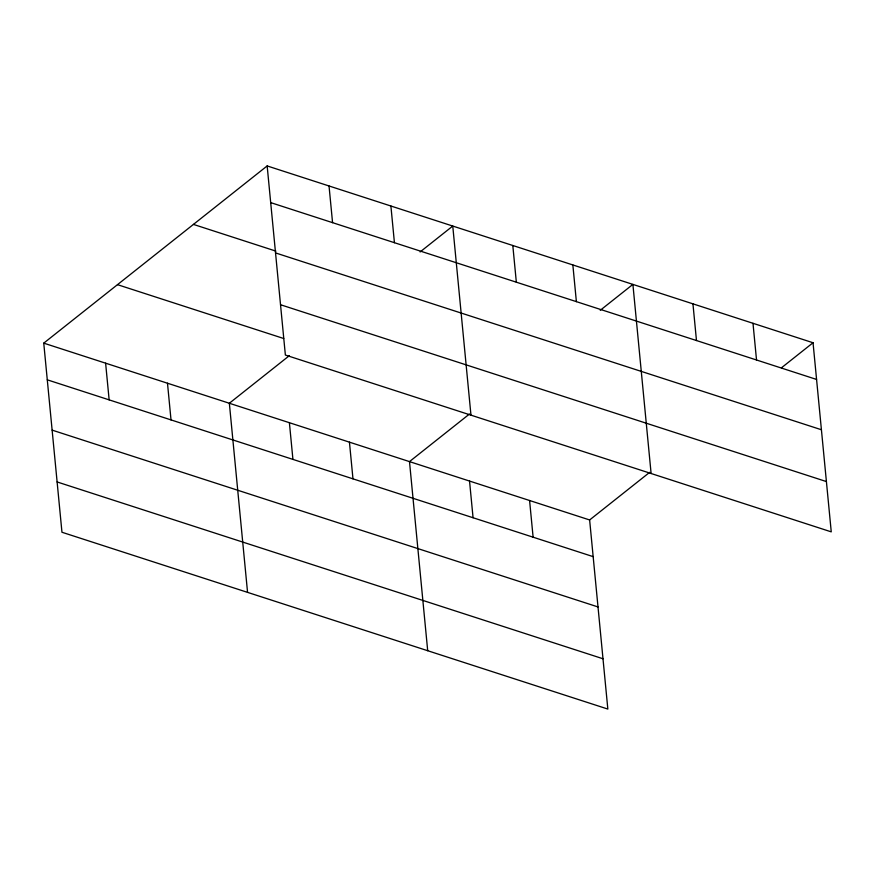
<?xml version="1.0" encoding="UTF-8"?>
<svg xmlns="http://www.w3.org/2000/svg" width="875" height="875" viewBox="0 0 875 875"><rect width="100%" height="100%" fill="white"/><g stroke="black" fill="none" stroke-linecap="round" stroke-linejoin="round"><path stroke-width="1.31" d="M649.666 472.336L589.63 519.958L607.841 709.067L61.961 532.252L43.75 343.142L267.159 165.933L813.039 342.748L831.25 531.858L285.37 355.042L267.159 165.933M289.384 355.633L229.348 403.255L247.559 592.364M420.109 251.945L452.758 226.045L470.969 415.166M469.525 413.984L409.489 461.606L427.7 650.716M600.25 310.297L632.898 284.397L651.109 473.517M781.441 367.817L813.039 342.748M270.692 202.617L816.572 379.444M193.441 224.405L275.92 251.125M275.537 252.919L821.417 429.745M280.536 304.741L826.405 481.567M117.48 284.659L283.741 338.516M43.75 343.142L589.63 519.958M47.283 379.827L593.163 556.642M52.128 430.128L598.008 606.944M57.116 481.95L602.995 658.766M752.992 323.302L756.525 359.986M692.945 303.855L696.478 340.539M572.852 264.95L576.384 301.645M512.805 245.503L516.337 282.188M529.583 500.511L533.116 537.195M469.536 481.053L473.069 517.748M390.895 206.008L394.428 242.703M329.033 185.97L332.566 222.666M349.442 442.159L352.975 478.844M289.395 422.702L292.928 459.397M167.486 383.217L171.019 419.902M105.612 363.18L109.145 399.864"/></g></svg>
